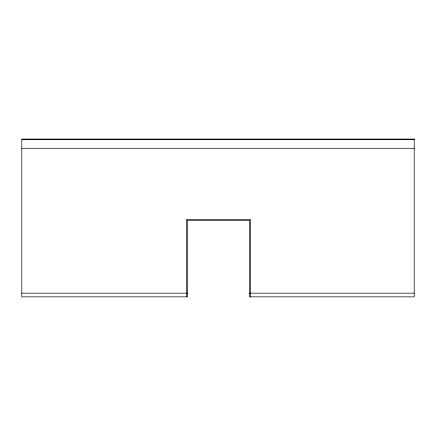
<?xml version="1.0" encoding="UTF-8"?>
<svg xmlns="http://www.w3.org/2000/svg" width="436" height="436" viewBox="0 0 436 436"><rect width="100%" height="100%" fill="white"/><g stroke="black" fill="none" stroke-linecap="round" stroke-linejoin="round"><path stroke-width="0.65" d="M21.8 139.248L414.2 139.248M21.8 148.3L414.2 148.3M21.8 293.156L187.393 293.156M249.545 293.156L414.2 293.156M250.482 296.851L250.482 219.39L186.385 219.39L186.385 296.851M414.2 139.149L21.8 139.149L21.8 296.851L187.393 296.851L187.393 220.333L249.545 220.333L249.545 296.851L414.2 296.851L414.2 139.149"/></g></svg>
